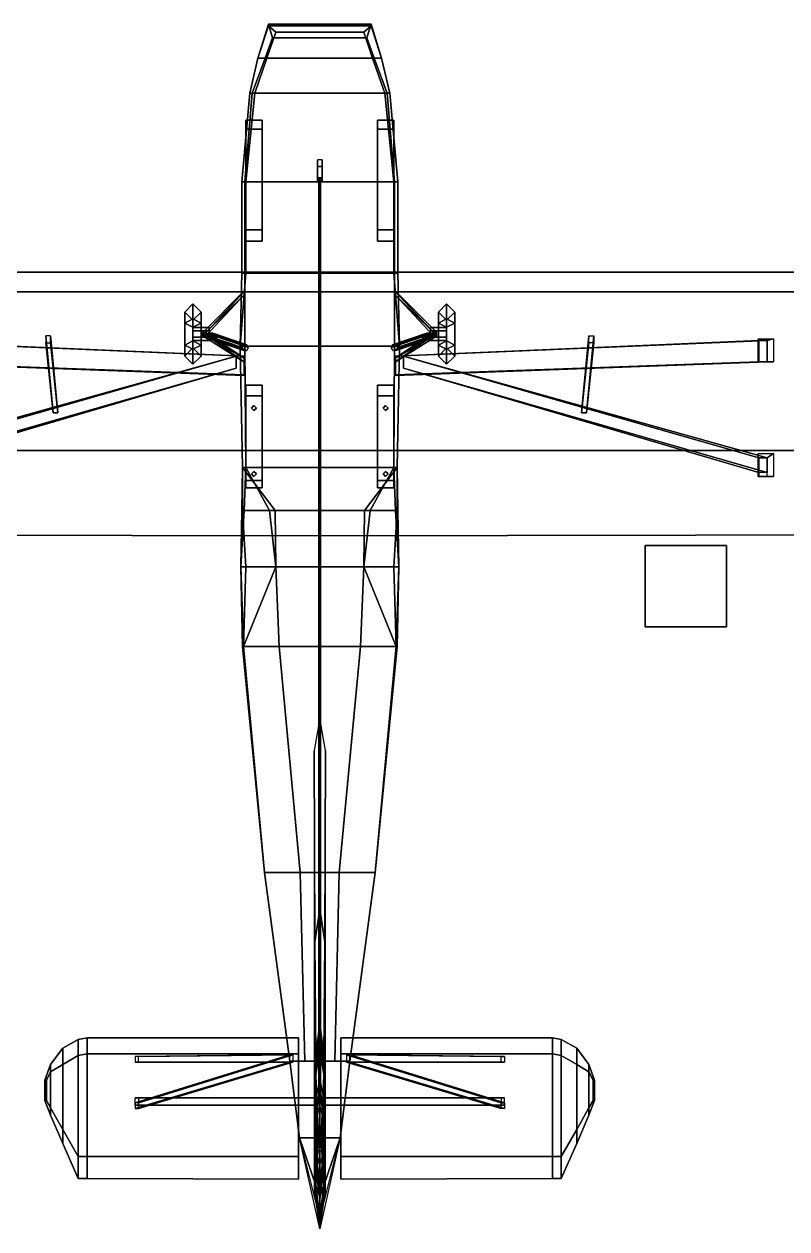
# Model space of a CAD drawing. Header units: millimetres. Extents: x -12.8 to 12.8, y -7.4 to 7.4.
# Drawn here: x -3.64 to 5.74, y -7.4 to 7.41 of the extents above; entities that cross this region are included whole.
import ezdxf

# ---------------------------------------------------------------- set-up
doc = ezdxf.new("R2010")
doc.units = ezdxf.units.MM
for name, color, linetype in [('wheels', 2, 'Continuous'), ('wing1', 1, 'Continuous'), ('wing2', 5, 'Continuous')]:
    doc.layers.add(name, color=color, linetype=linetype)

msp = doc.modelspace()

# ---------------------------------------------------------------- linework, layer by layer
for points in [[(-0.63, 7.39, 1.43), (-0.63, 7.41, 1.2), (-0.76, 6.99, 0.97), (-0.76, 6.99, 1.71)], [(-0.63, 7.41, 1.2), (-0.58, 7.24, 0.92), (-0.67, 6.99, 0.76), (-0.76, 6.99, 0.97)], [(0.63, 7.41, 1.2), (-0.63, 7.41, 1.2), (-0.63, 7.39, 1.43), (0.63, 7.39, 1.43)], [(0.58, 7.24, 0.92), (-0.58, 7.24, 0.92), (-0.63, 7.41, 1.2), (0.63, 7.41, 1.2)], [(0.76, 6.99, 0.97), (0.67, 6.99, 0.76), (0.58, 7.24, 0.92), (0.63, 7.41, 1.2)], [(0.76, 6.99, 1.71), (0.76, 6.99, 0.97), (0.63, 7.41, 1.2), (0.63, 7.39, 1.43)], [(-0.54, 7.31, 1.68), (-0.63, 7.39, 1.43), (-0.76, 6.99, 1.71), (-0.65, 6.99, 2.08)], [(0.54, 7.31, 1.68), (-0.54, 7.31, 1.68), (-0.65, 6.99, 2.08), (0.65, 6.99, 2.08)], [(0.63, 7.39, 1.43), (-0.63, 7.39, 1.43), (-0.54, 7.31, 1.68), (0.54, 7.31, 1.68)], [(0.65, 6.99, 2.08), (0.76, 6.99, 1.71), (0.63, 7.39, 1.43), (0.54, 7.31, 1.68)], [(0.67, 6.99, 0.76), (-0.67, 6.99, 0.76), (-0.58, 7.24, 0.92), (0.58, 7.24, 0.92)], [(-0.76, 6.99, 1.71), (-0.76, 6.99, 0.97), (-0.86, 6.56, 0.97), (-0.86, 6.56, 1.71)], [(-0.76, 6.99, 0.97), (-0.67, 6.99, 0.76), (-0.83, 6.56, 0.63), (-0.86, 6.56, 0.97)], [(-0.65, 6.99, 2.08), (-0.76, 6.99, 1.71), (-0.86, 6.56, 1.71), (-0.8, 6.56, 2.3)], [(0.83, 6.56, 0.63), (-0.83, 6.56, 0.63), (-0.67, 6.99, 0.76), (0.67, 6.99, 0.76)], [(0.65, 6.99, 2.08), (-0.65, 6.99, 2.08), (-0.8, 6.56, 2.3), (0.8, 6.56, 2.3)], [(0.8, 6.56, 2.3), (0.86, 6.56, 1.71), (0.76, 6.99, 1.71), (0.65, 6.99, 2.08)], [(0.86, 6.56, 0.97), (0.83, 6.56, 0.63), (0.67, 6.99, 0.76), (0.76, 6.99, 0.97)], [(0.86, 6.56, 1.71), (0.86, 6.56, 0.97), (0.76, 6.99, 0.97), (0.76, 6.99, 1.71)], [(-0.86, 6.56, 1.71), (-0.86, 6.56, 0.97), (-0.96, 5.47, 1.02), (-0.96, 5.47, 2.09)], [(-0.86, 6.56, 0.97), (-0.83, 6.56, 0.63), (-0.92, 5.47, 0.54), (-0.96, 5.47, 1.02)], [(-0.8, 6.56, 2.3), (-0.86, 6.56, 1.71), (-0.96, 5.47, 2.09), (-0.91, 5.47, 2.5)], [(-0.83, 6.56, 0.63), (0.83, 6.56, 0.63), (0.92, 5.47, 0.54), (-0.92, 5.47, 0.54)], [(-0.91, 5.47, 2.5), (0.91, 5.47, 2.5), (0.8, 6.56, 2.3), (-0.8, 6.56, 2.3)], [(0.91, 5.47, 2.5), (0.96, 5.47, 2.09), (0.86, 6.56, 1.71), (0.8, 6.56, 2.3)], [(0.96, 5.47, 1.02), (0.92, 5.47, 0.54), (0.83, 6.56, 0.63), (0.86, 6.56, 0.97)], [(0.96, 5.47, 2.09), (0.96, 5.47, 1.02), (0.86, 6.56, 0.97), (0.86, 6.56, 1.71)], [(-0.91, 6.12, 0.43), (-0.91, 4.88, 0.43), (-0.91, 4.74, 0.54), (-0.91, 6.23, 0.54)], [(-0.91, 6.23, 0.54), (-0.91, 4.74, 0.54), (-0.71, 4.74, 0.54), (-0.71, 6.23, 0.54)], [(-0.71, 6.23, 0.54), (-0.71, 6.12, 0.43), (-0.91, 6.12, 0.43), (-0.91, 6.23, 0.54)], [(-0.71, 4.74, 0.54), (-0.71, 4.88, 0.43), (-0.71, 6.12, 0.43), (-0.71, 6.23, 0.54)], [(0.91, 6.23, 0.54), (0.91, 6.12, 0.43), (0.71, 6.12, 0.43), (0.71, 6.23, 0.54)], [(0.71, 6.12, 0.43), (0.71, 4.88, 0.43), (0.71, 4.74, 0.54), (0.71, 6.23, 0.54)], [(0.71, 6.23, 0.54), (0.71, 4.74, 0.54), (0.91, 4.74, 0.54), (0.91, 6.23, 0.54)], [(0.91, 4.74, 0.54), (0.91, 4.88, 0.43), (0.91, 6.12, 0.43), (0.91, 6.23, 0.54)], [(-0.71, 6.12, 0.43), (-0.71, 4.88, 0.43), (-0.91, 4.88, 0.43), (-0.91, 6.12, 0.43)], [(0.91, 6.12, 0.43), (0.91, 4.88, 0.43), (0.71, 4.88, 0.43), (0.71, 6.12, 0.43)], [(-0.03, 5.74, 2.45), (-0.03, 5.47, 2.48), (-0.03, 5.52, 2.55), (-0.03, 5.66, 2.54)], [(0.03, 5.66, 2.54), (0.03, 5.74, 2.45), (-0.03, 5.74, 2.45), (-0.03, 5.66, 2.54)], [(-0.03, 5.66, 2.54), (-0.03, 5.52, 2.55), (0.03, 5.52, 2.55), (0.03, 5.66, 2.54)], [(0.03, 5.52, 2.55), (0.03, 5.47, 2.48), (0.03, 5.74, 2.45), (0.03, 5.66, 2.54)], [(-0.03, 5.52, 2.55), (-0.03, 5.47, 2.48), (0.03, 5.47, 2.48), (0.03, 5.52, 2.55)], [(0, 5.52, 2.55), (-0.01, 5.52, 2.54), (-0.01, -5.74, 4.45), (0, -5.74, 4.46)], [(-0.01, 5.52, 2.54), (0, 5.52, 2.53), (0, -5.74, 4.44), (-0.01, -5.74, 4.45)], [(0.01, 5.52, 2.54), (0, 5.52, 2.55), (0, -5.74, 4.46), (0.01, -5.74, 4.45)], [(0, 5.52, 2.53), (0.01, 5.52, 2.54), (0.01, -5.74, 4.45), (0, -5.74, 4.44)], [(-0.96, 5.47, 1.02), (-0.92, 5.47, 0.54), (-0.92, 4.35, 0.54), (-0.96, 4.35, 1.04)], [(-0.96, 5.47, 2.09), (-0.96, 5.47, 1.02), (-0.96, 4.35, 1.04), (-0.96, 4.35, 2.11)], [(-0.91, 5.47, 2.5), (-0.96, 5.47, 2.09), (-0.96, 4.35, 2.11), (-0.91, 4.35, 2.52)], [(-0.92, 5.47, 0.54), (0.92, 5.47, 0.54), (0.92, 4.35, 0.54), (-0.92, 4.35, 0.54)], [(-0.91, 4.35, 2.52), (0.91, 4.35, 2.52), (0.91, 5.47, 2.5), (-0.91, 5.47, 2.5)], [(0.91, 4.35, 2.52), (0.96, 4.35, 2.11), (0.96, 5.47, 2.09), (0.91, 5.47, 2.5)], [(0.96, 4.35, 1.04), (0.92, 4.35, 0.54), (0.92, 5.47, 0.54), (0.96, 5.47, 1.02)], [(0.96, 4.35, 2.11), (0.96, 4.35, 1.04), (0.96, 5.47, 1.02), (0.96, 5.47, 2.09)], [(-0.91, 4.74, 0.54), (-0.91, 4.88, 0.43), (-0.71, 4.88, 0.43), (-0.71, 4.74, 0.54)], [(0.71, 4.74, 0.54), (0.71, 4.88, 0.43), (0.91, 4.88, 0.43), (0.91, 4.74, 0.54)], [(-0.96, 4.35, 1.04), (-0.92, 4.35, 0.54), (-0.92, 3.45, 0.54), (-0.98, 3.45, 0.99)], [(-0.96, 4.35, 2.11), (-0.96, 4.35, 1.04), (-0.98, 3.45, 0.99), (-0.98, 3.45, 2.14)], [(-0.91, 4.35, 2.52), (-0.96, 4.35, 2.11), (-0.98, 3.45, 2.14), (-0.98, 3.45, 2.52)], [(-0.98, 3.45, 2.52), (0.98, 3.45, 2.52), (0.91, 4.35, 2.52), (-0.91, 4.35, 2.52)], [(-0.92, 4.35, 0.54), (0.92, 4.35, 0.54), (0.92, 3.45, 0.54), (-0.92, 3.45, 0.54)], [(0.98, 3.45, 2.52), (0.98, 3.45, 2.14), (0.96, 4.35, 2.11), (0.91, 4.35, 2.52)], [(0.98, 3.45, 0.99), (0.92, 3.45, 0.54), (0.92, 4.35, 0.54), (0.96, 4.35, 1.04)], [(0.98, 3.45, 2.14), (0.98, 3.45, 0.99), (0.96, 4.35, 1.04), (0.96, 4.35, 2.11)], [(-0.98, 3.45, 2.14), (-0.98, 3.45, 0.99), (-0.95, 1.96, 0.97), (-0.95, 1.96, 1.94)], [(-0.98, 3.45, 0.99), (-0.92, 3.45, 0.54), (-0.91, 1.96, 0.53), (-0.95, 1.96, 0.97)], [(-0.98, 3.45, 2.52), (-0.98, 3.45, 2.14), (-0.95, 1.96, 1.94), (-0.95, 1.96, 2.33)], [(-0.95, 1.96, 2.33), (0.95, 1.96, 2.33), (0.98, 3.45, 2.52), (-0.98, 3.45, 2.52)], [(-0.92, 3.45, 0.54), (0.92, 3.45, 0.54), (0.91, 1.96, 0.53), (-0.91, 1.96, 0.53)], [(0.95, 1.96, 0.97), (0.91, 1.96, 0.53), (0.92, 3.45, 0.54), (0.98, 3.45, 0.99)], [(0.95, 1.96, 1.94), (0.95, 1.96, 0.97), (0.98, 3.45, 0.99), (0.98, 3.45, 2.14)], [(0.95, 1.96, 2.33), (0.95, 1.96, 1.94), (0.98, 3.45, 2.14), (0.98, 3.45, 2.52)], [(-0.91, 2.84, 0.42), (-0.91, 1.8, 0.42), (-0.91, 1.71, 0.46), (-0.91, 2.97, 0.46)], [(-0.71, 2.97, 0.46), (-0.71, 2.84, 0.42), (-0.91, 2.84, 0.42), (-0.91, 2.97, 0.46)], [(-0.91, 2.97, 0.46), (-0.91, 1.71, 0.46), (-0.71, 1.71, 0.46), (-0.71, 2.97, 0.46)], [(-0.71, 1.71, 0.46), (-0.71, 1.8, 0.42), (-0.71, 2.84, 0.42), (-0.71, 2.97, 0.46)], [(0.71, 2.84, 0.42), (0.71, 1.8, 0.42), (0.71, 1.71, 0.46), (0.71, 2.97, 0.46)], [(0.91, 2.97, 0.46), (0.91, 2.84, 0.42), (0.71, 2.84, 0.42), (0.71, 2.97, 0.46)], [(0.71, 2.97, 0.46), (0.71, 1.71, 0.46), (0.91, 1.71, 0.46), (0.91, 2.97, 0.46)], [(0.91, 1.71, 0.46), (0.91, 1.8, 0.42), (0.91, 2.84, 0.42), (0.91, 2.97, 0.46)], [(-0.71, 2.84, 0.42), (-0.71, 1.8, 0.42), (-0.91, 1.8, 0.42), (-0.91, 2.84, 0.42)], [(0.91, 2.84, 0.42), (0.91, 1.8, 0.42), (0.71, 1.8, 0.42), (0.71, 2.84, 0.42)], [(-0.81, 2.72, 0.46), (-0.84, 2.69, 0.46), (-0.84, 2.69, 0.54), (-0.81, 2.72, 0.54)], [(-0.84, 2.69, 0.46), (-0.81, 2.66, 0.46), (-0.81, 2.66, 0.54), (-0.84, 2.69, 0.54)], [(-0.78, 2.69, 0.46), (-0.81, 2.72, 0.46), (-0.81, 2.72, 0.54), (-0.78, 2.69, 0.54)], [(-0.81, 2.66, 0.46), (-0.78, 2.69, 0.46), (-0.78, 2.69, 0.54), (-0.81, 2.66, 0.54)], [(0.81, 2.72, 0.46), (0.78, 2.69, 0.46), (0.78, 2.69, 0.54), (0.81, 2.72, 0.54)], [(0.78, 2.69, 0.46), (0.81, 2.66, 0.46), (0.81, 2.66, 0.54), (0.78, 2.69, 0.54)], [(0.84, 2.69, 0.46), (0.81, 2.72, 0.46), (0.81, 2.72, 0.54), (0.84, 2.69, 0.54)], [(0.81, 2.66, 0.46), (0.84, 2.69, 0.46), (0.84, 2.69, 0.54), (0.81, 2.66, 0.54)], [(-0.95, 1.96, 1.94), (-0.95, 1.96, 0.97), (-0.96, 1.43, 1.03), (-0.95, 1.43, 2.23)], [(-0.95, 1.96, 0.97), (-0.91, 1.96, 0.53), (-0.93, 1.43, 0.63), (-0.96, 1.43, 1.03)], [(-0.95, 1.96, 2.33), (-0.95, 1.96, 1.94), (-0.95, 1.43, 2.23), (-0.55, 1.43, 2.29)], [(-0.55, 1.43, 2.29), (0.55, 1.43, 2.29), (0.95, 1.96, 2.33), (-0.95, 1.96, 2.33)], [(-0.91, 1.96, 0.53), (-0.91, 1.96, 0.53), (-0.62, 1.43, 0.6), (-0.93, 1.43, 0.63)], [(-0.91, 1.96, 0.53), (0.91, 1.96, 0.53), (0.62, 1.43, 0.6), (-0.62, 1.43, 0.6)], [(0.55, 1.43, 2.29), (0.95, 1.43, 2.23), (0.95, 1.96, 1.94), (0.95, 1.96, 2.33)], [(0.93, 1.43, 0.63), (0.62, 1.43, 0.6), (0.91, 1.96, 0.53)], [(0.96, 1.43, 1.03), (0.93, 1.43, 0.63), (0.91, 1.96, 0.53), (0.95, 1.96, 0.97)], [(0.95, 1.43, 2.23), (0.96, 1.43, 1.03), (0.95, 1.96, 0.97), (0.95, 1.96, 1.94)], [(-0.91, 1.71, 0.46), (-0.91, 1.8, 0.42), (-0.71, 1.8, 0.42), (-0.71, 1.71, 0.46)], [(-0.81, 1.91, 0.46), (-0.84, 1.88, 0.46), (-0.84, 1.88, 0.56), (-0.81, 1.91, 0.56)], [(-0.84, 1.88, 0.46), (-0.81, 1.85, 0.46), (-0.81, 1.85, 0.56), (-0.84, 1.88, 0.56)], [(-0.78, 1.88, 0.46), (-0.81, 1.91, 0.46), (-0.81, 1.91, 0.56), (-0.78, 1.88, 0.56)], [(-0.81, 1.85, 0.46), (-0.78, 1.88, 0.46), (-0.78, 1.88, 0.56), (-0.81, 1.85, 0.56)], [(0.71, 1.71, 0.46), (0.71, 1.8, 0.42), (0.91, 1.8, 0.42), (0.91, 1.71, 0.46)], [(0.81, 1.91, 0.46), (0.78, 1.88, 0.46), (0.78, 1.88, 0.56), (0.81, 1.91, 0.56)], [(0.78, 1.88, 0.46), (0.81, 1.85, 0.46), (0.81, 1.85, 0.56), (0.78, 1.88, 0.56)], [(0.84, 1.88, 0.46), (0.81, 1.91, 0.46), (0.81, 1.91, 0.56), (0.84, 1.88, 0.56)], [(0.81, 1.85, 0.46), (0.84, 1.88, 0.46), (0.84, 1.88, 0.56), (0.81, 1.85, 0.56)], [(-0.95, 1.43, 2.23), (-0.96, 1.43, 1.03), (-0.97, 0.74, 1.05), (-0.97, 0.74, 2.06)], [(-0.96, 1.43, 1.03), (-0.93, 1.43, 0.63), (-0.97, 0.74, 0.8), (-0.97, 0.74, 1.05)], [(-0.93, 1.43, 0.63), (-0.62, 1.43, 0.6), (-0.54, 0.74, 0.71), (-0.97, 0.74, 0.8)], [(-0.95, 1.43, 2.23), (-0.95, 1.43, 2.23), (-0.97, 0.74, 2.06), (-0.91, 0.74, 2.19)], [(-0.55, 1.43, 2.29), (-0.95, 1.43, 2.23), (-0.91, 0.74, 2.19), (-0.54, 0.74, 2.25)], [(-0.62, 1.43, 0.6), (0.62, 1.43, 0.6), (0.54, 0.74, 0.71), (-0.54, 0.74, 0.71)], [(-0.54, 0.74, 2.25), (0.54, 0.74, 2.25), (0.55, 1.43, 2.29), (-0.55, 1.43, 2.29)], [(0.97, 0.74, 0.8), (0.54, 0.74, 0.71), (0.62, 1.43, 0.6), (0.93, 1.43, 0.63)], [(0.54, 0.74, 2.25), (0.91, 0.74, 2.19), (0.95, 1.43, 2.23), (0.55, 1.43, 2.29)], [(0.91, 0.74, 2.19), (0.97, 0.74, 2.06), (0.95, 1.43, 2.23)], [(0.97, 0.74, 1.05), (0.97, 0.74, 0.8), (0.93, 1.43, 0.63), (0.96, 1.43, 1.03)], [(0.97, 0.74, 2.06), (0.97, 0.74, 1.05), (0.96, 1.43, 1.03), (0.95, 1.43, 2.23)], [(5, 1, -10), (5, 1, -11), (4, 1, -11), (4, 1, -10)], [(5, 1, -11), (5, 0, -11), (4, 0, -11), (4, 1, -11)], [(4, 1, -11), (4, 0, -11), (4, 0, -10), (4, 1, -10)], [(4, 1, -10), (4, 0, -10), (5, 0, -10), (5, 1, -10)], [(5, 0, -10), (5, 0, -11), (5, 1, -11), (5, 1, -10)], [(-0.97, 0.74, 1.05), (-0.97, 0.74, 0.8), (-0.94, -0.24, 0.96), (-0.94, -0.24, 1.21)], [(-0.97, 0.74, 0.8), (-0.54, 0.74, 0.71), (-0.94, -0.24, 0.82), (-0.94, -0.24, 0.96)], [(-0.97, 0.74, 2.06), (-0.97, 0.74, 1.05), (-0.94, -0.24, 1.21), (-0.95, -0.24, 2.04)], [(-0.91, 0.74, 2.19), (-0.97, 0.74, 2.06), (-0.95, -0.24, 2.04), (-0.94, -0.24, 2.18)], [(0.94, -0.24, 0.82), (-0.94, -0.24, 0.82), (-0.54, 0.74, 0.71), (0.54, 0.74, 0.71)], [(-0.54, 0.74, 2.25), (-0.91, 0.74, 2.19), (-0.94, -0.24, 2.18), (-0.5, -0.24, 2.23)], [(-0.5, -0.24, 2.23), (0.5, -0.24, 2.23), (0.54, 0.74, 2.25), (-0.54, 0.74, 2.25)], [(0.5, -0.24, 2.23), (0.94, -0.24, 2.18), (0.91, 0.74, 2.19), (0.54, 0.74, 2.25)], [(0.94, -0.24, 0.96), (0.94, -0.24, 0.82), (0.54, 0.74, 0.71), (0.97, 0.74, 0.8)], [(0.94, -0.24, 2.18), (0.95, -0.24, 2.04), (0.97, 0.74, 2.06), (0.91, 0.74, 2.19)], [(0.94, -0.24, 1.21), (0.94, -0.24, 0.96), (0.97, 0.74, 0.8), (0.97, 0.74, 1.05)], [(0.95, -0.24, 2.04), (0.94, -0.24, 1.21), (0.97, 0.74, 1.05), (0.97, 0.74, 2.06)], [(4, 0, -10), (4, 0, -11), (5, 0, -11), (5, 0, -10)], [(-0.94, -0.24, 2.18), (-0.95, -0.24, 2.04), (-0.68, -3.02, 2.15)], [(-0.95, -0.24, 2.04), (-0.94, -0.24, 1.21), (-0.68, -3.02, 1.6), (-0.68, -3.02, 2.15)], [(-0.94, -0.24, 0.96), (-0.94, -0.24, 0.82), (-0.68, -3.02, 1.05)], [(-0.94, -0.24, 1.21), (-0.94, -0.24, 0.96), (-0.68, -3.02, 1.05), (-0.68, -3.02, 1.6)], [(-0.5, -0.24, 2.23), (-0.94, -0.24, 2.18), (-0.68, -3.02, 2.15), (-0.24, -3.02, 2.21)], [(-0.94, -0.24, 0.82), (0.94, -0.24, 0.82), (0.68, -3.02, 1.05), (-0.68, -3.02, 1.05)], [(-0.24, -3.02, 2.21), (0.24, -3.02, 2.21), (0.5, -0.24, 2.23), (-0.5, -0.24, 2.23)], [(0.24, -3.02, 2.21), (0.68, -3.02, 2.15), (0.94, -0.24, 2.18), (0.5, -0.24, 2.23)], [(0.68, -3.02, 1.6), (0.68, -3.02, 1.05), (0.94, -0.24, 0.96), (0.94, -0.24, 1.21)], [(0.68, -3.02, 2.15), (0.68, -3.02, 1.6), (0.94, -0.24, 1.21), (0.95, -0.24, 2.04)], [(0.68, -3.02, 1.05), (0.68, -3.02, 1.05), (0.94, -0.24, 0.82), (0.94, -0.24, 0.96)], [(0.68, -3.02, 2.15), (0.68, -3.02, 2.15), (0.95, -0.24, 2.04), (0.94, -0.24, 2.18)], [(0, -3.47, 2.71), (0, -1.12, 2.21), (-0.07, -1.52, 2.21), (-0.06, -3.87, 2.71)], [(0.06, -3.87, 2.71), (0.07, -1.52, 2.21), (0, -1.12, 2.21), (0, -3.47, 2.71)], [(-0.07, -1.52, 2.21), (-0.07, -6.94, 2.21), (-0.06, -6.92, 2.71), (-0.06, -3.87, 2.71)], [(0.06, -6.92, 2.71), (0.07, -6.94, 2.21), (0.07, -1.52, 2.21), (0.06, -3.87, 2.71)], [(-0.68, -3.02, 1.05), (0.68, -3.02, 1.05), (0.37, -5.34, 1.23), (-0.37, -5.34, 1.23)], [(-0.68, -3.02, 2.15), (-0.68, -3.02, 1.05), (-0.37, -5.34, 1.23), (-0.37, -5.34, 2.21)], [(-0.24, -3.02, 2.21), (-0.68, -3.02, 2.15), (-0.37, -5.34, 2.21), (-0.185, -5.34, 2.21)], [(-0.185, -5.34, 2.21), (0.185, -5.34, 2.21), (0.24, -3.02, 2.21), (-0.24, -3.02, 2.21)], [(0.185, -5.34, 2.21), (0.37, -5.34, 2.21), (0.68, -3.02, 2.15), (0.24, -3.02, 2.21)], [(0.37, -5.34, 2.21), (0.37, -5.34, 1.23), (0.68, -3.02, 1.05), (0.68, -3.02, 2.15)], [(0, -4.87, 3.12), (0, -3.47, 2.71), (-0.06, -3.87, 2.71), (-0.05, -5.27, 3.12)], [(0.05, -5.27, 3.12), (0.06, -3.87, 2.71), (0, -3.47, 2.71), (0, -4.87, 3.12)], [(-0.06, -3.87, 2.71), (-0.06, -6.92, 2.71), (-0.05, -6.9, 3.12), (-0.05, -5.27, 3.12)], [(0.05, -6.9, 3.12), (0.06, -6.92, 2.71), (0.06, -3.87, 2.71), (0.05, -5.27, 3.12)], [(0, -5.02, 3.2), (0, -4.87, 3.12), (-0.05, -5.27, 3.12), (-0.05, -5.42, 3.2)], [(0.05, -5.42, 3.2), (0.05, -5.27, 3.12), (0, -4.87, 3.12), (0, -5.02, 3.2)], [(0, -5.2, 3.39), (0, -5.02, 3.2), (-0.05, -5.42, 3.2), (-0.05, -5.5, 3.39)], [(0.05, -5.5, 3.39), (0.05, -5.42, 3.2), (0, -5.02, 3.2), (0, -5.2, 3.39)], [(0, -5.56, 4.22), (0, -5.2, 3.39), (-0.05, -5.5, 3.39), (-0.04, -5.76, 4.22)], [(-0.05, -5.27, 3.12), (-0.05, -6.9, 3.12), (-0.05, -6.9, 3.2), (-0.05, -5.42, 3.2)], [(0.04, -5.76, 4.22), (0.05, -5.5, 3.39), (0, -5.2, 3.39), (0, -5.56, 4.22)], [(0.05, -6.9, 3.2), (0.05, -6.9, 3.12), (0.05, -5.27, 3.12), (0.05, -5.42, 3.2)], [(-0.37, -5.34, 2.21), (-0.37, -5.34, 1.23), (-0.25, -6.28, 1.32), (-0.25, -6.28, 2.22)], [(-0.37, -5.34, 1.23), (0.37, -5.34, 1.23), (0.25, -6.28, 1.32), (-0.25, -6.28, 1.32)], [(-0.25, -6.28, 2.22), (0.25, -6.28, 2.22), (0.37, -5.34, 2.21), (-0.37, -5.34, 2.21)], [(-0.05, -5.42, 3.2), (-0.05, -6.9, 3.2), (-0.05, -6.87, 3.39), (-0.05, -5.5, 3.39)], [(0.05, -6.87, 3.39), (0.05, -6.9, 3.2), (0.05, -5.42, 3.2), (0.05, -5.5, 3.39)], [(0.25, -6.28, 2.22), (0.25, -6.28, 1.32), (0.37, -5.34, 1.23), (0.37, -5.34, 2.21)], [(-0.05, -5.5, 3.39), (-0.05, -6.87, 3.39), (-0.04, -6.73, 4.22), (-0.04, -5.76, 4.22)], [(0, -5.68, 4.51), (0, -5.56, 4.22), (-0.04, -5.76, 4.22), (-0.03, -5.84, 4.51)], [(0.03, -5.84, 4.51), (0.04, -5.76, 4.22), (0, -5.56, 4.22), (0, -5.68, 4.51)], [(0.04, -6.73, 4.22), (0.05, -6.87, 3.39), (0.05, -5.5, 3.39), (0.04, -5.76, 4.22)], [(-0.04, -5.76, 4.22), (-0.04, -6.73, 4.22), (-0.03, -6.68, 4.51), (-0.03, -5.84, 4.51)], [(0, -5.76, 4.67), (0, -5.68, 4.51), (-0.03, -5.84, 4.51), (-0.03, -5.9, 4.67)], [(0, -5.89, 4.83), (0, -5.76, 4.67), (-0.03, -5.9, 4.67), (-0.03, -5.99, 4.83)], [(0.03, -5.9, 4.67), (0.03, -5.84, 4.51), (0, -5.68, 4.51), (0, -5.76, 4.67)], [(0.03, -5.99, 4.83), (0.03, -5.9, 4.67), (0, -5.76, 4.67), (0, -5.89, 4.83)], [(0.03, -6.68, 4.51), (0.04, -6.73, 4.22), (0.04, -5.76, 4.22), (0.03, -5.84, 4.51)], [(-0.06, -5.92, 1.3), (-0.06, -6.14, 1.18), (-0.06, -6.26, 1.22), (-0.06, -6.26, 1.33)], [(-0.03, -5.84, 4.51), (-0.03, -6.68, 4.51), (-0.03, -6.63, 4.67), (-0.03, -5.9, 4.67)], [(0, -6.16, 4.97), (0, -5.89, 4.83), (-0.03, -5.99, 4.83), (-0.02, -6.16, 4.94)], [(-0.03, -5.9, 4.67), (-0.03, -6.63, 4.67), (-0.03, -6.52, 4.83), (-0.03, -5.99, 4.83)], [(0.02, -6.16, 4.94), (0.03, -5.99, 4.83), (0, -5.89, 4.83), (0, -6.16, 4.97)], [(0.03, -6.63, 4.67), (0.03, -6.68, 4.51), (0.03, -5.84, 4.51), (0.03, -5.9, 4.67)], [(0.03, -6.52, 4.83), (0.03, -6.63, 4.67), (0.03, -5.9, 4.67), (0.03, -5.99, 4.83)], [(0.06, -5.92, 1.3), (0.06, -6.14, 1.18), (0.06, -6.26, 1.22), (0.06, -6.26, 1.33)], [(-0.03, -5.99, 4.83), (-0.03, -6.52, 4.83), (-0.02, -6.37, 4.94), (-0.02, -6.16, 4.94)], [(0.02, -6.37, 4.94), (0.03, -6.52, 4.83), (0.03, -5.99, 4.83), (0.02, -6.16, 4.94)], [(-0.06, -6.14, 1.18), (-0.06, -6.31, 1.06), (-0.06, -6.35, 1.06), (-0.06, -6.26, 1.22)], [(-0.02, -6.16, 4.94), (-0.02, -6.37, 4.94), (0, -6.37, 4.97), (0, -6.16, 4.97)], [(0, -6.16, 4.97), (0, -6.37, 4.97), (0.02, -6.37, 4.94), (0.02, -6.16, 4.94)], [(0.06, -6.14, 1.18), (0.06, -6.31, 1.06), (0.06, -6.35, 1.06), (0.06, -6.26, 1.22)], [(-0.25, -6.28, 2.22), (-0.25, -6.28, 1.32), (0, -7.01, 1.62), (0, -7.4, 2.22)], [(-0.25, -6.28, 1.32), (0.25, -6.28, 1.32), (0, -7.01, 1.62)], [(0, -7.28, 2.22), (0, -7.28, 2.22), (0.25, -6.28, 2.22), (-0.25, -6.28, 2.22)], [(0, -7.4, 2.22), (0, -7.01, 1.62), (0.25, -6.28, 1.32), (0.25, -6.28, 2.22)], [(-0.02, -6.37, 4.94), (-0.03, -6.52, 4.83), (0, -6.61, 4.83), (0, -6.37, 4.97)], [(0, -6.37, 4.97), (0, -6.61, 4.83), (0.03, -6.52, 4.83), (0.02, -6.37, 4.94)], [(-0.03, -6.52, 4.83), (-0.03, -6.63, 4.67), (0, -6.78, 4.67), (0, -6.61, 4.83)], [(-0.03, -6.63, 4.67), (-0.03, -6.68, 4.51), (0, -6.89, 4.51), (0, -6.78, 4.67)], [(0, -6.61, 4.83), (0, -6.78, 4.67), (0.03, -6.63, 4.67), (0.03, -6.52, 4.83)], [(0, -6.78, 4.67), (0, -6.89, 4.51), (0.03, -6.68, 4.51), (0.03, -6.63, 4.67)], [(-0.04, -6.73, 4.22), (-0.05, -6.87, 3.39), (0, -7.26, 3.39), (0, -7.03, 4.22)], [(-0.03, -6.68, 4.51), (-0.04, -6.73, 4.22), (0, -7.03, 4.22), (0, -6.89, 4.51)], [(0, -6.89, 4.51), (0, -7.03, 4.22), (0.04, -6.73, 4.22), (0.03, -6.68, 4.51)], [(0, -7.03, 4.22), (0, -7.26, 3.39), (0.05, -6.87, 3.39), (0.04, -6.73, 4.22)], [(-0.06, -6.92, 2.71), (-0.07, -6.94, 2.21), (0, -7.4, 2.21), (0, -7.37, 2.71)], [(-0.05, -6.9, 3.12), (-0.06, -6.92, 2.71), (0, -7.37, 2.71), (0, -7.31, 3.12)], [(-0.05, -6.87, 3.39), (-0.05, -6.9, 3.2), (0, -7.3, 3.2), (0, -7.26, 3.39)], [(-0.05, -6.9, 3.2), (-0.05, -6.9, 3.12), (0, -7.31, 3.12), (0, -7.3, 3.2)], [(0, -7.26, 3.39), (0, -7.3, 3.2), (0.05, -6.9, 3.2), (0.05, -6.87, 3.39)], [(0, -7.31, 3.12), (0, -7.37, 2.71), (0.06, -6.92, 2.71), (0.05, -6.9, 3.12)], [(0, -7.3, 3.2), (0, -7.31, 3.12), (0.05, -6.9, 3.12), (0.05, -6.9, 3.2)], [(0, -7.37, 2.71), (0, -7.4, 2.21), (0.07, -6.94, 2.21), (0.06, -6.92, 2.71)]]:
    msp.add_3dface(points)
at = {"layer": 'wheels'}
for points in [[(-1.56, 3.785, 0.01), (-1.66, 3.735, 0.096), (-1.66, 3.87, 0.33), (-1.56, 3.97, 0.33)], [(-1.56, 3.97, 0.33), (-1.66, 3.87, 0.33), (-1.66, 3.735, 0.564), (-1.56, 3.785, 0.65)], [(-1.66, 3.735, 0.096), (-1.56, 3.685, 0.183), (-1.56, 3.77, 0.33), (-1.66, 3.87, 0.33)], [(-1.66, 3.87, 0.33), (-1.56, 3.77, 0.33), (-1.56, 3.685, 0.477), (-1.66, 3.735, 0.564)], [(-1.46, 3.735, 0.096), (-1.56, 3.785, 0.01), (-1.56, 3.97, 0.33), (-1.46, 3.87, 0.33)], [(-1.46, 3.87, 0.33), (-1.56, 3.97, 0.33), (-1.56, 3.785, 0.65), (-1.46, 3.735, 0.564)], [(-1.56, 3.685, 0.183), (-1.46, 3.735, 0.096), (-1.46, 3.87, 0.33), (-1.56, 3.77, 0.33)], [(-1.56, 3.77, 0.33), (-1.46, 3.87, 0.33), (-1.46, 3.735, 0.564), (-1.56, 3.685, 0.477)], [(1.56, 3.785, 0.01), (1.46, 3.735, 0.096), (1.46, 3.87, 0.33), (1.56, 3.97, 0.33)], [(1.56, 3.97, 0.33), (1.46, 3.87, 0.33), (1.46, 3.735, 0.564), (1.56, 3.785, 0.65)], [(1.46, 3.735, 0.096), (1.56, 3.685, 0.183), (1.56, 3.77, 0.33), (1.46, 3.87, 0.33)], [(1.46, 3.87, 0.33), (1.56, 3.77, 0.33), (1.56, 3.685, 0.477), (1.46, 3.735, 0.564)], [(1.66, 3.735, 0.096), (1.56, 3.785, 0.01), (1.56, 3.97, 0.33), (1.66, 3.87, 0.33)], [(1.66, 3.87, 0.33), (1.56, 3.97, 0.33), (1.56, 3.785, 0.65), (1.66, 3.735, 0.564)], [(1.56, 3.685, 0.183), (1.66, 3.735, 0.096), (1.66, 3.87, 0.33), (1.56, 3.77, 0.33)], [(1.56, 3.77, 0.33), (1.66, 3.87, 0.33), (1.66, 3.735, 0.564), (1.56, 3.685, 0.477)], [(-1.56, 3.415, 0.01), (-1.66, 3.465, 0.096), (-1.66, 3.735, 0.096), (-1.56, 3.785, 0.01)], [(-1.56, 3.785, 0.65), (-1.66, 3.735, 0.564), (-1.66, 3.465, 0.564), (-1.56, 3.415, 0.65)], [(-1.66, 3.465, 0.096), (-1.56, 3.515, 0.183), (-1.56, 3.685, 0.183), (-1.66, 3.735, 0.096)], [(-1.66, 3.735, 0.564), (-1.56, 3.685, 0.477), (-1.56, 3.515, 0.477), (-1.66, 3.465, 0.564)], [(-1.46, 3.465, 0.096), (-1.56, 3.415, 0.01), (-1.56, 3.785, 0.01), (-1.46, 3.735, 0.096)], [(-1.46, 3.735, 0.564), (-1.56, 3.785, 0.65), (-1.56, 3.415, 0.65), (-1.46, 3.465, 0.564)], [(-1.56, 3.77, 0.33), (-1.56, 3.685, 0.477), (-1.56, 3.515, 0.477), (-1.56, 3.43, 0.33)], [(-1.56, 3.685, 0.183), (-1.56, 3.77, 0.33), (-1.56, 3.43, 0.33), (-1.56, 3.515, 0.183)], [(-1.56, 3.515, 0.183), (-1.46, 3.465, 0.096), (-1.46, 3.735, 0.096), (-1.56, 3.685, 0.183)], [(-1.56, 3.685, 0.477), (-1.46, 3.735, 0.564), (-1.46, 3.465, 0.564), (-1.56, 3.515, 0.477)], [(1.56, 3.415, 0.01), (1.46, 3.465, 0.096), (1.46, 3.735, 0.096), (1.56, 3.785, 0.01)], [(1.56, 3.785, 0.65), (1.46, 3.735, 0.564), (1.46, 3.465, 0.564), (1.56, 3.415, 0.65)], [(1.46, 3.465, 0.096), (1.56, 3.515, 0.183), (1.56, 3.685, 0.183), (1.46, 3.735, 0.096)], [(1.46, 3.735, 0.564), (1.56, 3.685, 0.477), (1.56, 3.515, 0.477), (1.46, 3.465, 0.564)], [(1.66, 3.465, 0.096), (1.56, 3.415, 0.01), (1.56, 3.785, 0.01), (1.66, 3.735, 0.096)], [(1.66, 3.735, 0.564), (1.56, 3.785, 0.65), (1.56, 3.415, 0.65), (1.66, 3.465, 0.564)], [(1.56, 3.77, 0.33), (1.56, 3.685, 0.477), (1.56, 3.515, 0.477), (1.56, 3.43, 0.33)], [(1.56, 3.685, 0.183), (1.56, 3.77, 0.33), (1.56, 3.43, 0.33), (1.56, 3.515, 0.183)], [(1.56, 3.515, 0.183), (1.66, 3.465, 0.096), (1.66, 3.735, 0.096), (1.56, 3.685, 0.183)], [(1.56, 3.685, 0.477), (1.66, 3.735, 0.564), (1.66, 3.465, 0.564), (1.56, 3.515, 0.477)], [(-1.66, 3.33, 0.33), (-1.56, 3.43, 0.33), (-1.56, 3.515, 0.183), (-1.66, 3.465, 0.096)], [(-1.66, 3.465, 0.564), (-1.56, 3.515, 0.477), (-1.56, 3.43, 0.33), (-1.66, 3.33, 0.33)], [(-1.56, 3.23, 0.33), (-1.66, 3.33, 0.33), (-1.66, 3.465, 0.096), (-1.56, 3.415, 0.01)], [(-1.56, 3.415, 0.65), (-1.66, 3.465, 0.564), (-1.66, 3.33, 0.33), (-1.56, 3.23, 0.33)], [(-1.56, 3.43, 0.33), (-1.46, 3.33, 0.33), (-1.46, 3.465, 0.096), (-1.56, 3.515, 0.183)], [(-1.56, 3.515, 0.477), (-1.46, 3.465, 0.564), (-1.46, 3.33, 0.33), (-1.56, 3.43, 0.33)], [(-1.46, 3.33, 0.33), (-1.56, 3.23, 0.33), (-1.56, 3.415, 0.01), (-1.46, 3.465, 0.096)], [(-1.46, 3.465, 0.564), (-1.56, 3.415, 0.65), (-1.56, 3.23, 0.33), (-1.46, 3.33, 0.33)], [(1.46, 3.33, 0.33), (1.56, 3.43, 0.33), (1.56, 3.515, 0.183), (1.46, 3.465, 0.096)], [(1.46, 3.465, 0.564), (1.56, 3.515, 0.477), (1.56, 3.43, 0.33), (1.46, 3.33, 0.33)], [(1.56, 3.23, 0.33), (1.46, 3.33, 0.33), (1.46, 3.465, 0.096), (1.56, 3.415, 0.01)], [(1.56, 3.415, 0.65), (1.46, 3.465, 0.564), (1.46, 3.33, 0.33), (1.56, 3.23, 0.33)], [(1.56, 3.43, 0.33), (1.66, 3.33, 0.33), (1.66, 3.465, 0.096), (1.56, 3.515, 0.183)], [(1.56, 3.515, 0.477), (1.66, 3.465, 0.564), (1.66, 3.33, 0.33), (1.56, 3.43, 0.33)], [(1.66, 3.33, 0.33), (1.56, 3.23, 0.33), (1.56, 3.415, 0.01), (1.66, 3.465, 0.096)], [(1.66, 3.465, 0.564), (1.56, 3.415, 0.65), (1.56, 3.23, 0.33), (1.66, 3.33, 0.33)], [(0.05, -6.26, 1.184), (0.05, -6.2, 1.08), (-0.05, -6.2, 1.08), (-0.05, -6.26, 1.184)], [(0.05, -6.2, 1.08), (0.05, -6.26, 0.976), (-0.05, -6.26, 0.976), (-0.05, -6.2, 1.08)], [(-0.05, -6.38, 1.184), (-0.05, -6.26, 1.184), (-0.05, -6.2, 1.08), (-0.05, -6.44, 1.08)], [(-0.05, -6.44, 1.08), (-0.05, -6.2, 1.08), (-0.05, -6.26, 0.976), (-0.05, -6.38, 0.976)], [(0.05, -6.26, 0.976), (0.05, -6.2, 1.08), (0.05, -6.26, 1.184), (0.05, -6.38, 0.976)], [(0.05, -6.38, 1.184), (0.05, -6.26, 1.184), (-0.05, -6.26, 1.184), (-0.05, -6.38, 1.184)], [(0.05, -6.26, 0.976), (0.05, -6.38, 0.976), (-0.05, -6.38, 0.976), (-0.05, -6.26, 0.976)], [(0.05, -6.38, 0.976), (0.05, -6.26, 1.184), (0.05, -6.38, 1.184), (0.05, -6.44, 1.08)], [(0.05, -6.44, 1.08), (0.05, -6.38, 1.184), (-0.05, -6.38, 1.184), (-0.05, -6.44, 1.08)], [(0.05, -6.38, 0.976), (0.05, -6.44, 1.08), (-0.05, -6.44, 1.08), (-0.05, -6.38, 0.976)]]:
    msp.add_3dface(points, dxfattribs=at)
at = {"layer": 'wing1'}
for points in [[(11.55, 4.36, 2.58), (0, 4.36, 2.23), (0, 4.12, 2.52), (11.55, 4.12, 2.87)], [(11.55, 4.12, 2.44), (0, 4.12, 2.07), (0, 4.36, 2.23), (11.55, 4.36, 2.58)], [(0, 4.12, 2.52), (0, 2.17, 2.52), (11.55, 2.17, 2.87), (11.55, 4.12, 2.87)], [(11.55, 2.17, 2.44), (0, 2.17, 2.07), (0, 4.12, 2.07), (11.55, 4.12, 2.44)], [(0.92, 4.14, 0.63), (1.44, 3.62, 0.32), (1.4, 3.62, 0.32), (0.92, 4.09, 0.63)], [(0.92, 4.13, 0.67), (1.44, 3.58, 0.32), (1.44, 3.62, 0.32), (0.92, 4.14, 0.63)], [(0.92, 4.09, 0.67), (1.4, 3.58, 0.32), (1.44, 3.58, 0.32), (0.92, 4.13, 0.67)], [(1.4, 3.62, 0.32), (1.4, 3.58, 0.32), (0.92, 4.09, 0.67), (0.92, 4.09, 0.63)], [(1.316, 3.61, 0.592), (1.297, 3.576, 0.584), (0.877, 3.434, 2.152), (0.896, 3.468, 2.16)], [(1.297, 3.576, 0.584), (1.317, 3.541, 0.586), (0.897, 3.399, 2.154), (0.877, 3.434, 2.152)], [(1.354, 3.61, 0.602), (1.316, 3.61, 0.592), (0.896, 3.468, 2.16), (0.934, 3.468, 2.17)], [(1.4, 3.62, 0.32), (1.4, 3.58, 0.32), (0.92, 3.3, 0.61), (0.92, 3.3, 0.67)], [(0.92, 3.25, 0.61), (1.44, 3.58, 0.32), (1.44, 3.62, 0.32), (0.92, 3.25, 0.67)], [(0.92, 3.25, 0.67), (1.44, 3.62, 0.32), (1.4, 3.62, 0.32), (0.92, 3.3, 0.67)], [(0.92, 3.3, 0.61), (1.4, 3.58, 0.32), (1.44, 3.58, 0.32), (0.92, 3.25, 0.61)], [(1.375, 3.576, 0.604), (1.354, 3.61, 0.602), (0.934, 3.468, 2.17), (0.954, 3.434, 2.173)], [(1.356, 3.541, 0.596), (1.375, 3.576, 0.604), (0.954, 3.434, 2.173), (0.936, 3.399, 2.165)], [(1.41, 3.62, 0.332), (1.391, 3.6, 0.325), (1.261, 3.558, 0.806), (1.281, 3.578, 0.813)], [(1.391, 3.6, 0.325), (1.41, 3.58, 0.328), (1.281, 3.538, 0.809), (1.261, 3.558, 0.806)], [(1.429, 3.6, 0.335), (1.41, 3.62, 0.332), (1.281, 3.578, 0.813), (1.3, 3.557, 0.816)], [(1.41, 3.58, 0.328), (1.429, 3.6, 0.335), (1.3, 3.557, 0.816), (1.281, 3.538, 0.809)], [(1.297, 3.576, 0.584), (1.316, 3.61, 0.592), (1.354, 3.61, 0.602), (1.317, 3.541, 0.586)], [(1.317, 3.541, 0.586), (1.354, 3.61, 0.602), (1.375, 3.576, 0.604), (1.356, 3.541, 0.596)], [(1.56, 3.64, 0.399), (1.56, 3.68, 0.33), (1.36, 3.68, 0.33), (1.36, 3.64, 0.399)], [(1.56, 3.68, 0.33), (1.56, 3.64, 0.261), (1.36, 3.64, 0.261), (1.36, 3.68, 0.33)], [(1.36, 3.56, 0.399), (1.36, 3.64, 0.399), (1.36, 3.68, 0.33), (1.36, 3.52, 0.33)], [(1.36, 3.52, 0.33), (1.36, 3.68, 0.33), (1.36, 3.64, 0.261), (1.36, 3.56, 0.261)], [(1.56, 3.56, 0.399), (1.56, 3.64, 0.399), (1.36, 3.64, 0.399), (1.36, 3.56, 0.399)], [(1.56, 3.64, 0.261), (1.56, 3.56, 0.261), (1.36, 3.56, 0.261), (1.36, 3.64, 0.261)], [(1.56, 3.52, 0.33), (1.56, 3.56, 0.399), (1.36, 3.56, 0.399), (1.36, 3.52, 0.33)], [(1.56, 3.56, 0.261), (1.56, 3.52, 0.33), (1.36, 3.52, 0.33), (1.36, 3.56, 0.261)], [(3.31, 3.58, 2.19), (3.22, 2.63, 1.41), (3.22, 2.63, 1.45), (3.31, 3.49, 2.19)], [(3.37, 3.58, 2.19), (3.28, 2.63, 1.41), (3.22, 2.63, 1.41), (3.31, 3.58, 2.19)], [(3.28, 2.63, 1.45), (3.28, 2.63, 1.41), (3.37, 3.58, 2.19), (3.37, 3.49, 2.19)], [(1.317, 3.541, 0.586), (1.356, 3.541, 0.596), (0.936, 3.399, 2.165), (0.897, 3.399, 2.154)], [(5.5, 3.26, 2.13), (0.93, 3.09, 0.64), (0.93, 3.33, 0.64), (5.5, 3.52, 2.13)], [(5.5, 3.52, 2.13), (0.93, 3.33, 0.64), (0.93, 3.33, 0.74), (5.4, 3.52, 2.13)], [(0.93, 3.33, 0.74), (0.93, 3.1, 0.74), (5.4, 3.26, 2.13), (5.4, 3.52, 2.13)], [(3.31, 3.49, 2.19), (3.22, 2.63, 1.45), (3.28, 2.63, 1.45), (3.37, 3.49, 2.19)], [(5.58, 3.54, 2.25), (5.5, 3.52, 2.13), (5.39, 3.52, 2.13), (5.39, 3.54, 2.25)], [(5.39, 3.52, 2.13), (5.39, 3.26, 2.13), (5.39, 3.26, 2.25), (5.39, 3.54, 2.25)], [(5.4, 3.52, 2.13), (5.4, 3.26, 2.13), (5.39, 3.26, 2.13), (5.39, 3.52, 2.13)], [(5.58, 3.26, 2.25), (5.5, 3.26, 2.13), (5.5, 3.52, 2.13), (5.58, 3.54, 2.25)], [(5.4, 3.26, 2.13), (0.93, 3.1, 0.74), (0.93, 3.09, 0.64), (5.5, 3.26, 2.13)], [(1.03, 3.33, 0.77), (1.03, 3.18, 0.77), (5.4, 1.9, 2.13), (5.4, 2.08, 2.13)], [(5.5, 1.9, 2.13), (1.03, 3.18, 0.68), (1.03, 3.33, 0.68), (5.5, 2.08, 2.13)], [(5.5, 2.08, 2.13), (1.03, 3.33, 0.68), (1.03, 3.33, 0.77), (5.4, 2.08, 2.13)], [(5.39, 3.26, 2.25), (5.39, 3.26, 2.13), (5.5, 3.26, 2.13), (5.58, 3.26, 2.25)], [(5.4, 1.9, 2.13), (1.03, 3.18, 0.77), (1.03, 3.18, 0.68), (5.5, 1.9, 2.13)], [(11.55, 2.17, 2.87), (0, 2.17, 2.52), (0, 1.12, 2.23), (11.55, 1.14, 2.58)], [(11.55, 1.14, 2.58), (0, 1.12, 2.23), (0, 2.17, 2.07), (11.55, 2.17, 2.44)], [(5.39, 2.08, 2.13), (5.39, 1.85, 2.13), (5.39, 1.85, 2.31), (5.39, 2.13, 2.28)], [(5.58, 2.13, 2.28), (5.5, 2.08, 2.13), (5.39, 2.08, 2.13), (5.39, 2.13, 2.28)], [(5.4, 2.08, 2.13), (5.4, 1.85, 2.13), (5.39, 1.85, 2.13), (5.39, 2.08, 2.13)], [(5.58, 1.85, 2.31), (5.5, 1.85, 2.13), (5.5, 2.08, 2.13), (5.58, 2.13, 2.28)], [(5.39, 1.85, 2.31), (5.39, 1.85, 2.13), (5.5, 1.85, 2.13), (5.58, 1.85, 2.31)], [(2.86, -5.05, 2.12), (0.26, -5.05, 2.12), (0.26, -5.25, 2.19), (2.86, -5.25, 2.19)], [(2.86, -5.25, 2.05), (0.26, -5.25, 2.05), (0.26, -5.05, 2.12), (2.86, -5.05, 2.12)], [(2.97, -5.07, 2.12), (2.86, -5.05, 2.12), (2.86, -5.25, 2.19), (2.97, -5.27, 2.19)], [(2.97, -5.27, 2.05), (2.86, -5.25, 2.05), (2.86, -5.05, 2.12), (2.97, -5.07, 2.12)], [(3.16, -5.18, 2.12), (2.97, -5.07, 2.12), (2.97, -5.27, 2.19), (3.16, -5.38, 2.19)], [(3.16, -5.38, 2.05), (2.97, -5.27, 2.05), (2.97, -5.07, 2.12), (3.16, -5.18, 2.12)], [(3.31, -5.38, 2.12), (3.16, -5.18, 2.12), (3.16, -5.38, 2.19), (3.31, -5.47, 2.16)], [(3.31, -5.47, 2.07), (3.16, -5.38, 2.05), (3.16, -5.18, 2.12), (3.31, -5.38, 2.12)], [(0.26, -5.25, 2.19), (0.26, -6.51, 2.19), (2.86, -6.51, 2.19), (2.86, -5.25, 2.19)], [(2.86, -6.51, 2.05), (0.26, -6.51, 2.05), (0.26, -5.25, 2.05), (2.86, -5.25, 2.05)], [(0.33, -5.26, 1.24), (0.33, -5.35, 1.24), (2.23, -5.35, 2.06), (2.23, -5.28, 2.06)], [(2.27, -5.28, 2.06), (0.37, -5.26, 1.24), (0.33, -5.26, 1.24), (2.23, -5.28, 2.06)], [(0.33, -5.26, 1.24), (0.33, -5.35, 1.24), (2.23, -5.92, 2.06), (2.23, -5.85, 2.06)], [(2.27, -5.85, 2.06), (0.37, -5.26, 1.24), (0.33, -5.26, 1.24), (2.23, -5.85, 2.06)], [(2.27, -5.35, 2.06), (0.37, -5.35, 1.24), (0.37, -5.26, 1.24), (2.27, -5.28, 2.06)], [(2.27, -5.92, 2.06), (0.37, -5.35, 1.24), (0.37, -5.26, 1.24), (2.27, -5.85, 2.06)], [(2.86, -5.25, 2.19), (2.86, -6.51, 2.19), (2.97, -6.51, 2.19), (2.97, -5.27, 2.19)], [(2.97, -6.51, 2.05), (2.86, -6.51, 2.05), (2.86, -5.25, 2.05), (2.97, -5.27, 2.05)], [(2.97, -5.27, 2.19), (2.97, -6.51, 2.19), (3.16, -6.18, 2.19), (3.16, -5.38, 2.19)], [(3.16, -6.18, 2.05), (2.97, -6.51, 2.05), (2.97, -5.27, 2.05), (3.16, -5.38, 2.05)], [(2.23, -5.35, 2.06), (0.33, -5.35, 1.24), (0.37, -5.35, 1.24), (2.27, -5.35, 2.06)], [(2.23, -5.92, 2.06), (0.33, -5.35, 1.24), (0.37, -5.35, 1.24), (2.27, -5.92, 2.06)], [(3.16, -5.38, 2.19), (3.16, -6.18, 2.19), (3.31, -5.91, 2.16), (3.31, -5.47, 2.16)], [(3.31, -5.91, 2.07), (3.16, -6.18, 2.05), (3.16, -5.38, 2.05), (3.31, -5.47, 2.07)], [(3.38, -5.57, 2.12), (3.31, -5.38, 2.12), (3.31, -5.47, 2.16), (3.36, -5.57, 2.15)], [(3.36, -5.57, 2.08), (3.31, -5.47, 2.07), (3.31, -5.38, 2.12), (3.38, -5.57, 2.12)], [(3.31, -5.47, 2.16), (3.31, -5.91, 2.16), (3.36, -5.82, 2.15), (3.36, -5.57, 2.15)], [(3.36, -5.82, 2.08), (3.31, -5.91, 2.07), (3.31, -5.47, 2.07), (3.36, -5.57, 2.08)], [(3.36, -5.57, 2.15), (3.36, -5.82, 2.15), (3.38, -5.82, 2.12), (3.38, -5.57, 2.12)], [(3.38, -5.57, 2.12), (3.38, -5.82, 2.12), (3.36, -5.82, 2.08), (3.36, -5.57, 2.08)], [(0.04, -5.88, 3.95), (2.27, -5.88, 2.17), (2.27, -5.79, 2.17), (0.04, -5.79, 3.95)], [(0.04, -5.79, 3.95), (2.27, -5.79, 2.17), (2.23, -5.79, 2.17), (0.04, -5.79, 3.89)], [(2.23, -5.79, 2.17), (2.23, -5.88, 2.17), (0.04, -5.88, 3.89), (0.04, -5.79, 3.89)], [(0.04, -5.88, 3.89), (2.23, -5.88, 2.17), (2.27, -5.88, 2.17), (0.04, -5.88, 3.95)], [(3.31, -5.91, 2.16), (3.16, -6.18, 2.19), (3.16, -6.35, 2.12), (3.31, -6, 2.12)], [(3.31, -6, 2.12), (3.16, -6.35, 2.12), (3.16, -6.18, 2.05), (3.31, -5.91, 2.07)], [(3.36, -5.82, 2.15), (3.31, -5.91, 2.16), (3.31, -6, 2.12), (3.38, -5.82, 2.12)], [(3.38, -5.82, 2.12), (3.31, -6, 2.12), (3.31, -5.91, 2.07), (3.36, -5.82, 2.08)], [(3.16, -6.18, 2.19), (2.97, -6.51, 2.19), (2.97, -6.78, 2.12), (3.16, -6.35, 2.12)], [(3.16, -6.35, 2.12), (2.97, -6.78, 2.12), (2.97, -6.51, 2.05), (3.16, -6.18, 2.05)], [(2.86, -6.51, 2.19), (0.26, -6.51, 2.19), (0.26, -6.79, 2.12), (2.86, -6.78, 2.12)], [(2.86, -6.78, 2.12), (0.26, -6.79, 2.12), (0.26, -6.51, 2.05), (2.86, -6.51, 2.05)], [(2.97, -6.51, 2.19), (2.86, -6.51, 2.19), (2.86, -6.78, 2.12), (2.97, -6.78, 2.12)], [(2.97, -6.78, 2.12), (2.86, -6.78, 2.12), (2.86, -6.51, 2.05), (2.97, -6.51, 2.05)]]:
    msp.add_3dface(points, dxfattribs=at)
at = {"layer": 'wing2'}
for points in [[(-11.55, 4.36, 2.58), (0, 4.36, 2.23), (0, 4.12, 2.52), (-11.55, 4.12, 2.87)], [(-11.55, 4.12, 2.44), (0, 4.12, 2.07), (0, 4.36, 2.23), (-11.55, 4.36, 2.58)], [(-11.55, 2.17, 2.44), (0, 2.17, 2.07), (0, 4.12, 2.07), (-11.55, 4.12, 2.44)], [(0, 4.12, 2.52), (0, 2.17, 2.52), (-11.55, 2.17, 2.87), (-11.55, 4.12, 2.87)], [(-0.92, 4.13, 0.67), (-1.44, 3.58, 0.32), (-1.44, 3.62, 0.32), (-0.92, 4.14, 0.63)], [(-0.92, 4.14, 0.63), (-1.44, 3.62, 0.32), (-1.4, 3.62, 0.32), (-0.92, 4.09, 0.63)], [(-0.92, 4.09, 0.67), (-1.4, 3.58, 0.32), (-1.44, 3.58, 0.32), (-0.92, 4.13, 0.67)], [(-1.4, 3.62, 0.32), (-1.4, 3.58, 0.32), (-0.92, 4.09, 0.67), (-0.92, 4.09, 0.63)], [(-3.37, 3.58, 2.19), (-3.28, 2.63, 1.41), (-3.22, 2.63, 1.41), (-3.31, 3.58, 2.19)], [(-3.28, 2.63, 1.45), (-3.28, 2.63, 1.41), (-3.37, 3.58, 2.19), (-3.37, 3.49, 2.19)], [(-3.31, 3.58, 2.19), (-3.22, 2.63, 1.41), (-3.22, 2.63, 1.45), (-3.31, 3.49, 2.19)], [(-1.56, 3.68, 0.33), (-1.56, 3.64, 0.261), (-1.36, 3.64, 0.261), (-1.36, 3.68, 0.33)], [(-1.56, 3.64, 0.399), (-1.56, 3.68, 0.33), (-1.36, 3.68, 0.33), (-1.36, 3.64, 0.399)], [(-1.56, 3.64, 0.261), (-1.56, 3.56, 0.261), (-1.36, 3.56, 0.261), (-1.36, 3.64, 0.261)], [(-1.56, 3.56, 0.399), (-1.56, 3.64, 0.399), (-1.36, 3.64, 0.399), (-1.36, 3.56, 0.399)], [(-1.56, 3.56, 0.261), (-1.56, 3.52, 0.33), (-1.36, 3.52, 0.33), (-1.36, 3.56, 0.261)], [(-1.56, 3.52, 0.33), (-1.56, 3.56, 0.399), (-1.36, 3.56, 0.399), (-1.36, 3.52, 0.33)], [(-0.92, 3.25, 0.67), (-1.44, 3.62, 0.32), (-1.4, 3.62, 0.32), (-0.92, 3.3, 0.67)], [(-0.92, 3.25, 0.61), (-1.44, 3.58, 0.32), (-1.44, 3.62, 0.32), (-0.92, 3.25, 0.67)], [(-0.92, 3.3, 0.61), (-1.4, 3.58, 0.32), (-1.44, 3.58, 0.32), (-0.92, 3.25, 0.61)], [(-1.429, 3.6, 0.335), (-1.41, 3.62, 0.332), (-1.281, 3.578, 0.813), (-1.3, 3.557, 0.816)], [(-1.41, 3.58, 0.328), (-1.429, 3.6, 0.335), (-1.3, 3.557, 0.816), (-1.281, 3.538, 0.809)], [(-1.41, 3.62, 0.332), (-1.391, 3.6, 0.325), (-1.261, 3.558, 0.806), (-1.281, 3.578, 0.813)], [(-1.391, 3.6, 0.325), (-1.41, 3.58, 0.328), (-1.281, 3.538, 0.809), (-1.261, 3.558, 0.806)], [(-1.4, 3.62, 0.32), (-1.4, 3.58, 0.32), (-0.92, 3.3, 0.61), (-0.92, 3.3, 0.67)], [(-1.375, 3.576, 0.604), (-1.354, 3.61, 0.602), (-0.934, 3.468, 2.17), (-0.954, 3.434, 2.173)], [(-1.317, 3.541, 0.586), (-1.354, 3.61, 0.602), (-1.375, 3.576, 0.604), (-1.356, 3.541, 0.596)], [(-1.356, 3.541, 0.596), (-1.375, 3.576, 0.604), (-0.954, 3.434, 2.173), (-0.936, 3.399, 2.165)], [(-1.36, 3.52, 0.33), (-1.36, 3.68, 0.33), (-1.36, 3.64, 0.261), (-1.36, 3.56, 0.261)], [(-1.36, 3.56, 0.399), (-1.36, 3.64, 0.399), (-1.36, 3.68, 0.33), (-1.36, 3.52, 0.33)], [(-1.354, 3.61, 0.602), (-1.316, 3.61, 0.592), (-0.896, 3.468, 2.16), (-0.934, 3.468, 2.17)], [(-1.297, 3.576, 0.584), (-1.316, 3.61, 0.592), (-1.354, 3.61, 0.602), (-1.317, 3.541, 0.586)], [(-1.297, 3.576, 0.584), (-1.317, 3.541, 0.586), (-0.897, 3.399, 2.154), (-0.877, 3.434, 2.152)], [(-1.316, 3.61, 0.592), (-1.297, 3.576, 0.584), (-0.877, 3.434, 2.152), (-0.896, 3.468, 2.16)], [(-5.5, 3.52, 2.13), (-0.93, 3.33, 0.64), (-0.93, 3.33, 0.74), (-5.4, 3.52, 2.13)], [(-5.5, 3.26, 2.13), (-0.93, 3.09, 0.64), (-0.93, 3.33, 0.64), (-5.5, 3.52, 2.13)], [(-0.93, 3.33, 0.74), (-0.93, 3.1, 0.74), (-5.4, 3.26, 2.13), (-5.4, 3.52, 2.13)], [(-3.31, 3.49, 2.19), (-3.22, 2.63, 1.45), (-3.28, 2.63, 1.45), (-3.37, 3.49, 2.19)], [(-1.317, 3.541, 0.586), (-1.356, 3.541, 0.596), (-0.936, 3.399, 2.165), (-0.897, 3.399, 2.154)], [(-5.5, 2.08, 2.13), (-1.03, 3.33, 0.68), (-1.03, 3.33, 0.77), (-5.4, 2.08, 2.13)], [(-5.5, 1.9, 2.13), (-1.03, 3.18, 0.68), (-1.03, 3.33, 0.68), (-5.5, 2.08, 2.13)], [(-5.4, 3.26, 2.13), (-0.93, 3.1, 0.74), (-0.93, 3.09, 0.64), (-5.5, 3.26, 2.13)], [(-1.03, 3.33, 0.77), (-1.03, 3.18, 0.77), (-5.4, 1.9, 2.13), (-5.4, 2.08, 2.13)], [(-5.4, 1.9, 2.13), (-1.03, 3.18, 0.77), (-1.03, 3.18, 0.68), (-5.5, 1.9, 2.13)], [(-11.55, 2.17, 2.87), (0, 2.17, 2.52), (0, 1.12, 2.23), (-11.55, 1.14, 2.58)], [(-11.55, 1.14, 2.58), (0, 1.12, 2.23), (0, 2.17, 2.07), (-11.55, 2.17, 2.44)], [(-3.31, -5.47, 2.07), (-3.16, -5.38, 2.05), (-3.16, -5.18, 2.12), (-3.31, -5.38, 2.12)], [(-3.31, -5.38, 2.12), (-3.16, -5.18, 2.12), (-3.16, -5.38, 2.19), (-3.31, -5.47, 2.16)], [(-3.16, -5.38, 2.05), (-2.97, -5.27, 2.05), (-2.97, -5.07, 2.12), (-3.16, -5.18, 2.12)], [(-3.16, -5.18, 2.12), (-2.97, -5.07, 2.12), (-2.97, -5.27, 2.19), (-3.16, -5.38, 2.19)], [(-2.97, -5.27, 2.05), (-2.86, -5.25, 2.05), (-2.86, -5.05, 2.12), (-2.97, -5.07, 2.12)], [(-2.97, -5.07, 2.12), (-2.86, -5.05, 2.12), (-2.86, -5.25, 2.19), (-2.97, -5.27, 2.19)], [(-2.86, -5.25, 2.05), (-0.26, -5.25, 2.05), (-0.26, -5.05, 2.12), (-2.86, -5.05, 2.12)], [(-2.86, -5.05, 2.12), (-0.26, -5.05, 2.12), (-0.26, -5.25, 2.19), (-2.86, -5.25, 2.19)], [(-3.16, -6.18, 2.05), (-2.97, -6.51, 2.05), (-2.97, -5.27, 2.05), (-3.16, -5.38, 2.05)], [(-2.97, -5.27, 2.19), (-2.97, -6.51, 2.19), (-3.16, -6.18, 2.19), (-3.16, -5.38, 2.19)], [(-2.97, -6.51, 2.05), (-2.86, -6.51, 2.05), (-2.86, -5.25, 2.05), (-2.97, -5.27, 2.05)], [(-2.86, -5.25, 2.19), (-2.86, -6.51, 2.19), (-2.97, -6.51, 2.19), (-2.97, -5.27, 2.19)], [(-2.86, -6.51, 2.05), (-0.26, -6.51, 2.05), (-0.26, -5.25, 2.05), (-2.86, -5.25, 2.05)], [(-0.26, -5.25, 2.19), (-0.26, -6.51, 2.19), (-2.86, -6.51, 2.19), (-2.86, -5.25, 2.19)], [(-2.27, -5.85, 2.06), (-0.37, -5.26, 1.24), (-0.33, -5.26, 1.24), (-2.23, -5.85, 2.06)], [(-2.27, -5.92, 2.06), (-0.37, -5.35, 1.24), (-0.37, -5.26, 1.24), (-2.27, -5.85, 2.06)], [(-2.27, -5.28, 2.06), (-0.37, -5.26, 1.24), (-0.33, -5.26, 1.24), (-2.23, -5.28, 2.06)], [(-2.27, -5.35, 2.06), (-0.37, -5.35, 1.24), (-0.37, -5.26, 1.24), (-2.27, -5.28, 2.06)], [(-0.33, -5.26, 1.24), (-0.33, -5.35, 1.24), (-2.23, -5.92, 2.06), (-2.23, -5.85, 2.06)], [(-0.33, -5.26, 1.24), (-0.33, -5.35, 1.24), (-2.23, -5.35, 2.06), (-2.23, -5.28, 2.06)], [(-3.36, -5.57, 2.08), (-3.31, -5.47, 2.07), (-3.31, -5.38, 2.12), (-3.38, -5.57, 2.12)], [(-3.38, -5.57, 2.12), (-3.31, -5.38, 2.12), (-3.31, -5.47, 2.16), (-3.36, -5.57, 2.15)], [(-3.36, -5.82, 2.08), (-3.31, -5.91, 2.07), (-3.31, -5.47, 2.07), (-3.36, -5.57, 2.08)], [(-3.31, -5.47, 2.16), (-3.31, -5.91, 2.16), (-3.36, -5.82, 2.15), (-3.36, -5.57, 2.15)], [(-3.31, -5.91, 2.07), (-3.16, -6.18, 2.05), (-3.16, -5.38, 2.05), (-3.31, -5.47, 2.07)], [(-3.16, -5.38, 2.19), (-3.16, -6.18, 2.19), (-3.31, -5.91, 2.16), (-3.31, -5.47, 2.16)], [(-2.23, -5.92, 2.06), (-0.33, -5.35, 1.24), (-0.37, -5.35, 1.24), (-2.27, -5.92, 2.06)], [(-2.23, -5.35, 2.06), (-0.33, -5.35, 1.24), (-0.37, -5.35, 1.24), (-2.27, -5.35, 2.06)], [(-3.38, -5.57, 2.12), (-3.38, -5.82, 2.12), (-3.36, -5.82, 2.08), (-3.36, -5.57, 2.08)], [(-3.36, -5.57, 2.15), (-3.36, -5.82, 2.15), (-3.38, -5.82, 2.12), (-3.38, -5.57, 2.12)], [(-3.38, -5.82, 2.12), (-3.31, -6, 2.12), (-3.31, -5.91, 2.07), (-3.36, -5.82, 2.08)], [(-3.36, -5.82, 2.15), (-3.31, -5.91, 2.16), (-3.31, -6, 2.12), (-3.38, -5.82, 2.12)], [(-3.31, -6, 2.12), (-3.16, -6.35, 2.12), (-3.16, -6.18, 2.05), (-3.31, -5.91, 2.07)], [(-3.31, -5.91, 2.16), (-3.16, -6.18, 2.19), (-3.16, -6.35, 2.12), (-3.31, -6, 2.12)], [(-0.04, -5.88, 3.95), (-2.27, -5.88, 2.17), (-2.27, -5.79, 2.17), (-0.04, -5.79, 3.95)], [(-0.04, -5.79, 3.95), (-2.27, -5.79, 2.17), (-2.23, -5.79, 2.17), (-0.04, -5.79, 3.89)], [(-0.04, -5.88, 3.89), (-2.23, -5.88, 2.17), (-2.27, -5.88, 2.17), (-0.04, -5.88, 3.95)], [(-2.23, -5.79, 2.17), (-2.23, -5.88, 2.17), (-0.04, -5.88, 3.89), (-0.04, -5.79, 3.89)], [(-3.16, -6.35, 2.12), (-2.97, -6.78, 2.12), (-2.97, -6.51, 2.05), (-3.16, -6.18, 2.05)], [(-3.16, -6.18, 2.19), (-2.97, -6.51, 2.19), (-2.97, -6.78, 2.12), (-3.16, -6.35, 2.12)], [(-2.97, -6.78, 2.12), (-2.86, -6.78, 2.12), (-2.86, -6.51, 2.05), (-2.97, -6.51, 2.05)], [(-2.97, -6.51, 2.19), (-2.86, -6.51, 2.19), (-2.86, -6.78, 2.12), (-2.97, -6.78, 2.12)], [(-2.86, -6.78, 2.12), (-0.26, -6.79, 2.12), (-0.26, -6.51, 2.05), (-2.86, -6.51, 2.05)], [(-2.86, -6.51, 2.19), (-0.26, -6.51, 2.19), (-0.26, -6.79, 2.12), (-2.86, -6.78, 2.12)]]:
    msp.add_3dface(points, dxfattribs=at)

doc.saveas('drawing.dxf')
